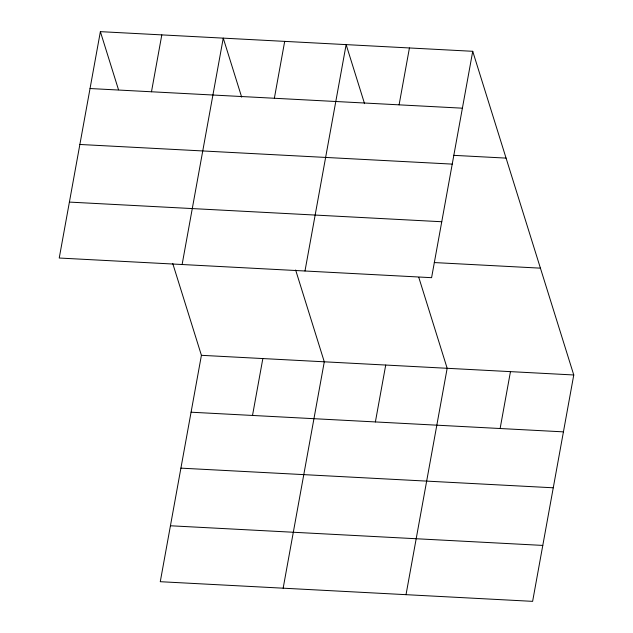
<?xml version="1.0" encoding="UTF-8"?>
<svg xmlns="http://www.w3.org/2000/svg" width="633" height="633" viewBox="0 0 633 633"><rect width="100%" height="100%" fill="white"/><g stroke="black" fill="none" stroke-linecap="round" stroke-linejoin="round"><path stroke-width="0.95" d="M100.378 31.65L59.233 258.027L431.587 277.681L472.732 51.297L100.378 31.65L118.506 89.744M151.477 91.777L161.811 34.894M182.114 264.515L223.251 38.13L241.679 97.158M172.746 263.502L201.413 355.319L160.268 581.703L532.622 601.35L573.767 374.973L472.732 51.297M274.358 98.257L284.692 41.374M252.512 415.446L262.845 358.563M304.987 270.995L346.132 44.619L364.553 103.646M283.149 588.184L324.286 361.807L295.627 269.982M399.091 104.841L409.432 47.958M375.385 421.934L385.726 365.051M406.022 594.672L447.167 368.287L418.793 277.404M500.125 428.509L510.467 371.626M90.036 88.533L462.391 108.18M453.481 155.33L506.076 158.108M79.877 144.466L452.231 164.113M69.401 202.093L441.755 221.74M434.278 262.56L540.424 268.155M201.413 355.319L573.767 374.973M191.071 412.21L563.425 431.856M180.903 468.143L553.266 487.79M170.435 525.77L542.79 545.417"/></g></svg>
